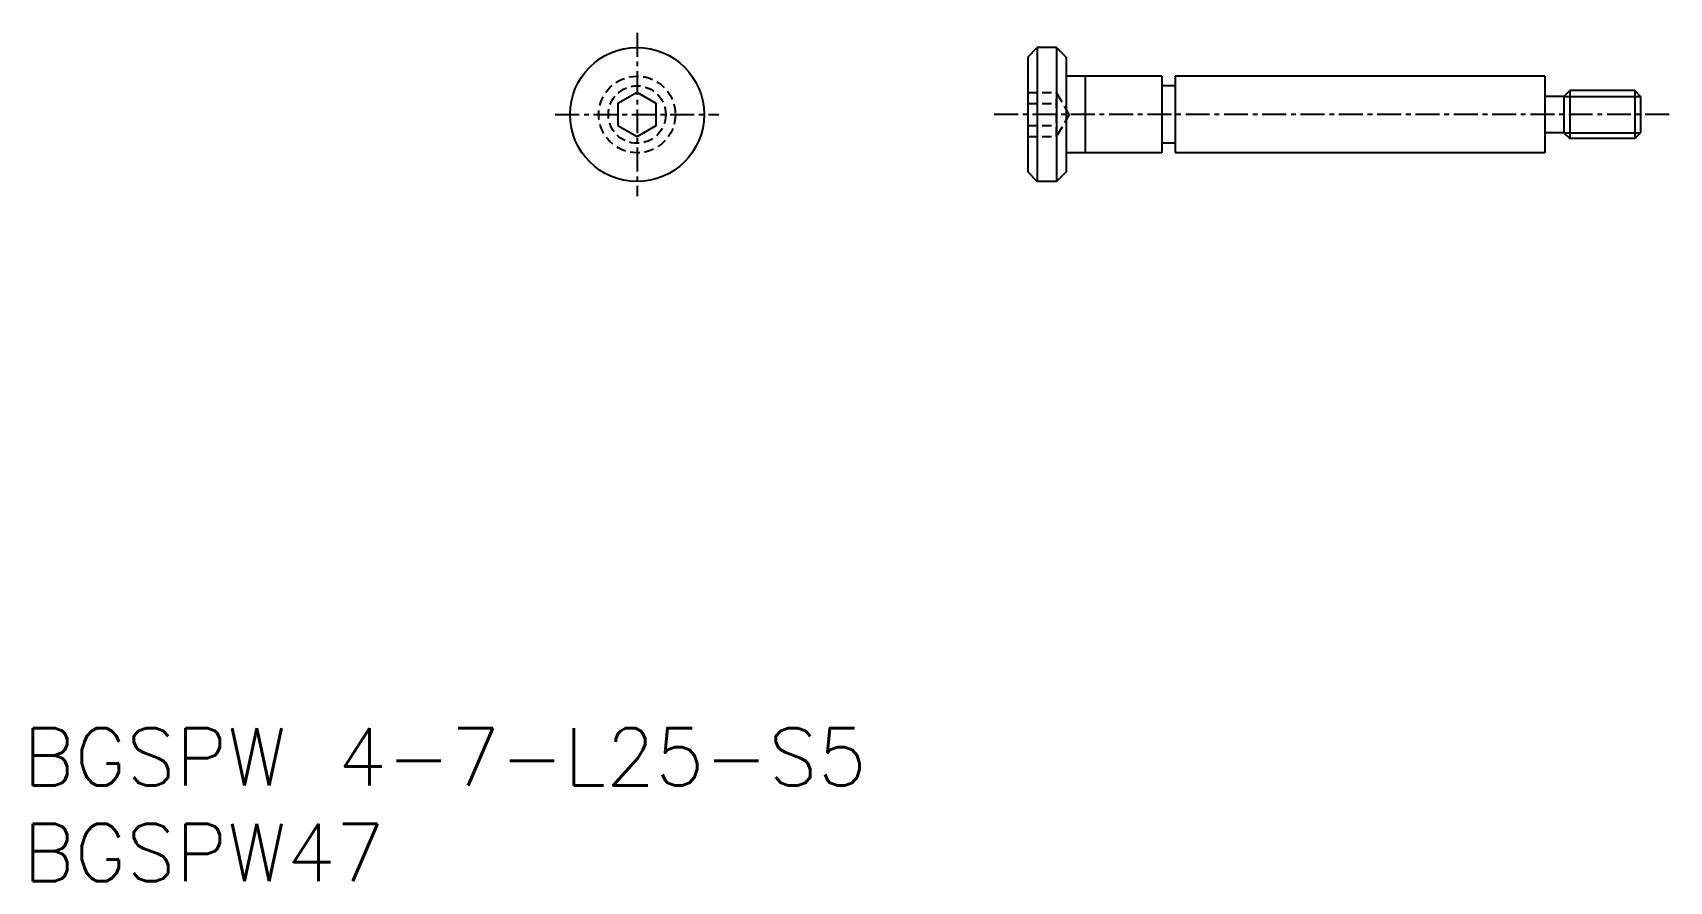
# Model space of a CAD drawing. Extents: x 45.3 to 130.8, y 37.3 to 81.6.
import ezdxf
from ezdxf.enums import TextEntityAlignment as Align

# ---------------------------------------------------------------- set-up
doc = ezdxf.new("R2010")
doc.units = 0
doc.linetypes.add('CENTER', pattern=[2, 1.25, -0.25, 0.25, -0.25])
doc.linetypes.add('DASHED', pattern=[0.75, 0.5, -0.25])
doc.layers.get('0').update_dxf_attribs({"linetype": 'CONTINUOUS'})
doc.layers.add('CENTER', color=1, linetype='CENTER')
doc.styles.get("Standard").update_dxf_attribs({"font": 'txt.shx', "bigfont": 'extfont.shx'})

msp = doc.modelspace()

# ---------------------------------------------------------------- linework, layer by layer
at = {"color": 7, "linetype": 'CONTINUOUS'}
for p, q in [((97.253, 80.325), (97.753, 80.825)), ((97.753, 80.825), (97.753, 73.825)), ((98.753, 80.825), (97.753, 80.825)), ((98.753, 80.825), (98.753, 73.825)), ((99.253, 80.325), (98.753, 80.825)), ((97.253, 80.325), (97.253, 74.325)), ((99.253, 80.325), (99.253, 74.325)), ((104.253, 79.325), (99.253, 79.325)), ((100.253, 79.325), (100.253, 75.325)), ((104.253, 79.325), (104.253, 75.325)), ((104.953, 78.825), (104.253, 78.825)), ((104.953, 79.325), (104.953, 75.325)), ((124.253, 79.325), (104.953, 79.325)), ((124.253, 79.325), (124.253, 75.325)), ((125.253, 78.275), (124.253, 78.275)), ((125.253, 78.275), (125.553, 78.575)), ((125.253, 78.275), (125.253, 76.375)), ((125.553, 78.575), (125.553, 76.075)), ((128.953, 78.575), (125.553, 78.575)), ((128.953, 78.575), (128.953, 76.075)), ((129.253, 78.275), (128.953, 78.575)), ((129.253, 78.275), (129.253, 76.375)), ((125.253, 76.375), (124.253, 76.375)), ((125.253, 76.375), (125.553, 76.075)), ((128.953, 76.075), (125.553, 76.075)), ((129.253, 76.375), (128.953, 76.075)), ((104.253, 75.325), (99.253, 75.325)), ((104.953, 75.825), (104.253, 75.825)), ((124.253, 75.325), (104.953, 75.325)), ((97.253, 74.325), (97.753, 73.825)), ((98.753, 73.825), (97.753, 73.825)), ((99.253, 74.325), (98.753, 73.825))]:
    msp.add_line(p, q, dxfattribs=at)
at = {"color": 3, "linetype": 'DASHED'}
for p, q in [((97.253, 78.48), (98.753, 78.48)), ((97.253, 77.902), (98.753, 77.902)), ((98.753, 76.17), (98.753, 78.48)), ((99.42, 77.325), (98.753, 78.48)), ((99.42, 77.325), (98.753, 76.17)), ((97.253, 76.748), (98.753, 76.748)), ((97.253, 76.17), (98.753, 76.17))]:
    msp.add_line(p, q, dxfattribs=at)
at = {"color": 3, "linetype": 'CONTINUOUS'}
for p, q in [((125.253, 78.275), (129.253, 78.275)), ((125.253, 76.375), (129.253, 76.375))]:
    msp.add_line(p, q, dxfattribs=at)
at = {"color": 7, "linetype": 'CONTINUOUS'}
msp.add_lwpolyline([(75.853, 76.748), (76.853, 76.17), (77.853, 76.748), (77.853, 77.902), (76.853, 78.48), (75.853, 77.902)], close=True, dxfattribs=at)
msp.add_circle((76.853, 77.325), 3.5, dxfattribs=at)
at = {"color": 3, "linetype": 'DASHED'}
for radius in [2, 1.5]:
    msp.add_circle((76.853, 77.325), radius, dxfattribs=at)
at = {"layer": 'CENTER', "color": 1, "linetype": 'CENTER'}
for p, q in [((76.853, 81.595), (76.853, 73.055)), ((72.583, 77.325), (81.123, 77.325)), ((130.753, 77.325), (95.492, 77.325))]:
    msp.add_line(p, q, dxfattribs=at)

# ---------------------------------------------------------------- texts
at = {"color": 7, "linetype": 'CONTINUOUS'}
for s, p in [('BGSPW 4-7-L25-S5', (44.782, 43.795)), ('BGSPW47', (44.782, 38.795))]:
    msp.add_text(s, height=3, dxfattribs=at).set_placement(p, align=Align.MIDDLE_LEFT)

doc.saveas('drawing.dxf')
